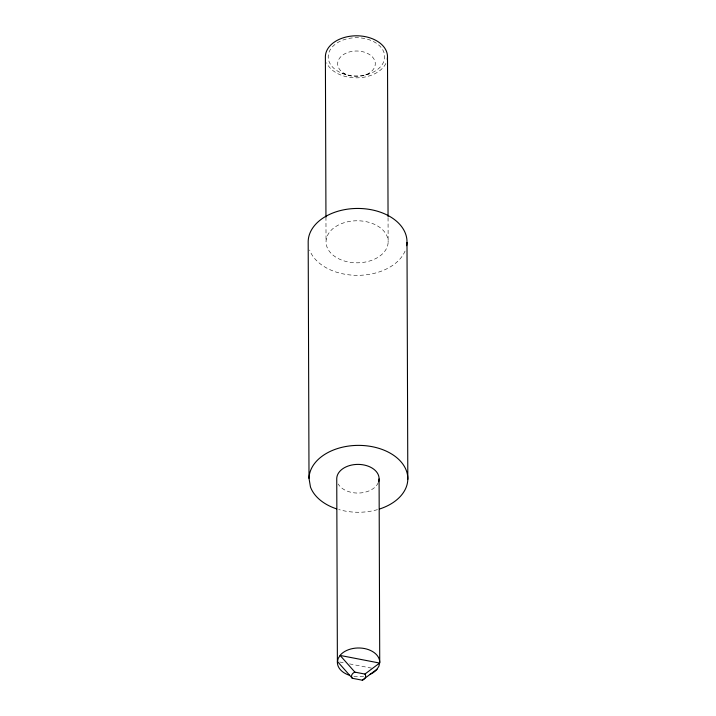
<?xml version="1.0" encoding="UTF-8"?>
<svg xmlns="http://www.w3.org/2000/svg" width="716" height="716" viewBox="0 0 716 716"><rect width="100%" height="100%" fill="white"/><g stroke="black" fill="none" stroke-linecap="round" stroke-linejoin="round"><path stroke-width="0.54" stroke-dasharray="3.58 2.69" d="M365.572 74.885L370.1 73.524M339.697 661.987L344.083 662.837M349.569 663.893L372.615 668.341M341.872 73.22A28.237 19.108 -0.2 0 0 384.671 57.119A28.237 19.108 -0.2 0 0 342.785 40.123A28.237 19.108 -0.2 0 0 341.872 73.22L346.759 74.679A18.822 12.745 -0.2 0 0 375.291 63.948A18.822 12.745 -0.2 0 0 347.358 52.617A18.822 12.745 -0.2 0 0 346.759 74.679M388.054 217.61L388.144 242.124A31.057 21.024 -0.2 0 1 341.067 259.836A31.057 21.024 -0.2 0 1 342.06 223.428A31.057 21.024 -0.2 0 1 388.144 242.124M325.95 216.948L326.04 241.462M378.263 482.656A21.176 14.338 -0.2 0 1 358.913 493.047A21.176 14.338 -0.2 0 1 338.203 483.998M377.475 509.64A49.413 33.446 -0.2 0 1 338.659 509.515M385.888 63.456A31.057 21.024 -0.2 0 1 355.87 77.838A31.057 21.024 -0.2 0 1 326.648 62.82M363.656 676.217A21.176 14.338 -0.2 0 1 352.702 676.101M405.068 251.056A49.413 33.446 -0.2 0 1 356.666 275.329A49.413 33.446 -0.2 0 1 309.625 250.036"/><path stroke-width="1.07" d="M349.587 675.313A21.176 14.338 -0.2 0 1 337.388 662.085L338.212 658.389L340.422 654.952A21.176 14.338 -0.2 0 1 364.417 648.526A21.176 14.338 -0.2 0 1 379.731 662.542L378.907 666.238L376.697 669.675A21.176 14.338 -0.2 0 1 369.751 674.463M377.01 669.192L362.314 680.2L352.299 678.267L337.505 661.566M364.918 674.069L379.614 663.061L340.109 655.435L354.903 672.136L364.918 674.069L365.455 675.009A7.062 4.779 -0.2 0 1 363.504 679.6L362.314 680.2M354.903 672.136L353.704 672.736A7.062 4.779 -0.2 0 0 351.753 677.336L352.299 678.267M406.661 245.686A49.413 33.446 -0.2 0 0 360.927 208.517A49.413 33.446 -0.2 0 0 308.184 241.364L309.008 478.297L310.458 486.97A49.413 33.446 -0.2 0 0 336.69 508.906M406.992 242.42L407.816 479.353M387.499 57.155L388.054 216.501M379.086 478.95L379.731 662.542M337.388 662.085L336.744 478.503A21.176 14.338 -0.2 0 1 360.39 464.487A21.176 14.338 -0.2 0 1 378.603 481.752M325.95 216.948L325.386 56.492A31.057 21.024 -0.2 0 1 358.644 35.845A31.057 21.024 -0.2 0 1 387.267 59.347M309.008 478.297A49.413 33.446 -0.2 0 1 351.798 445.692A49.413 33.446 -0.2 0 1 405.802 469.266A49.413 33.446 -0.2 0 1 379.453 509.04"/></g></svg>
